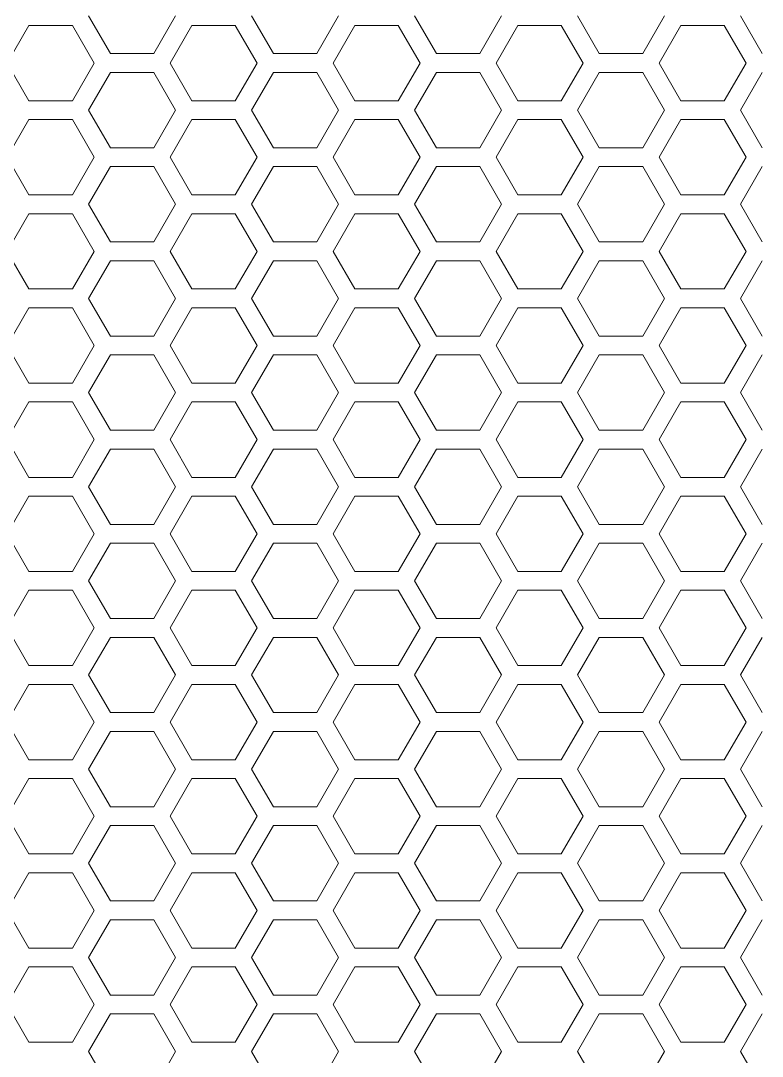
# Model space of a CAD drawing. Header units: millimetres. Extents: x 0 to 40, y -18 to 120.
# Drawn here: x 10.37 to 20.43, y 60.66 to 74.71 of the extents above; entities that cross this region are included whole.
import ezdxf

# ---------------------------------------------------------------- set-up
doc = ezdxf.new("R2010")
doc.units = ezdxf.units.MM

msp = doc.modelspace()

# ---------------------------------------------------------------- linework, layer by layer
at = {"color": 0, "lineweight": 5}
for p, q in [((11.29, 74.771), (11.585, 74.26)), ((12.174, 74.26), (12.469, 74.771)), ((13.501, 74.771), (13.796, 74.26)), ((14.385, 74.26), (14.68, 74.771)), ((15.712, 74.771), (16.007, 74.26)), ((16.596, 74.26), (16.891, 74.771)), ((17.923, 74.771), (18.218, 74.26)), ((18.807, 74.26), (19.102, 74.771)), ((20.134, 74.771), (20.429, 74.26)), ((10.479, 74.643), (10.184, 74.132)), ((11.069, 74.643), (10.479, 74.643)), ((11.363, 74.132), (11.069, 74.643)), ((12.69, 74.643), (12.395, 74.132)), ((13.28, 74.643), (12.69, 74.643)), ((13.575, 74.132), (13.28, 74.643)), ((14.901, 74.643), (14.606, 74.132)), ((15.491, 74.643), (14.901, 74.643)), ((15.786, 74.132), (15.491, 74.643)), ((17.112, 74.643), (16.817, 74.132)), ((17.702, 74.643), (17.112, 74.643)), ((17.997, 74.132), (17.702, 74.643)), ((19.323, 74.643), (19.028, 74.132)), ((19.913, 74.643), (19.323, 74.643)), ((20.208, 74.132), (19.913, 74.643)), ((11.585, 74.26), (12.174, 74.26)), ((13.796, 74.26), (14.385, 74.26)), ((16.007, 74.26), (16.596, 74.26)), ((18.218, 74.26), (18.807, 74.26)), ((10.184, 74.132), (10.479, 73.622)), ((11.069, 73.622), (11.363, 74.132)), ((11.585, 74.005), (11.29, 73.494)), ((12.174, 74.005), (11.585, 74.005)), ((12.469, 73.494), (12.174, 74.005)), ((12.395, 74.132), (12.69, 73.622)), ((13.28, 73.622), (13.575, 74.132)), ((13.796, 74.005), (13.501, 73.494)), ((14.385, 74.005), (13.796, 74.005)), ((14.68, 73.494), (14.385, 74.005)), ((14.606, 74.132), (14.901, 73.622)), ((15.491, 73.622), (15.786, 74.132)), ((16.007, 74.005), (15.712, 73.494)), ((16.596, 74.005), (16.007, 74.005)), ((16.891, 73.494), (16.596, 74.005)), ((16.817, 74.132), (17.112, 73.622)), ((17.702, 73.622), (17.997, 74.132)), ((18.218, 74.005), (17.923, 73.494)), ((18.807, 74.005), (18.218, 74.005)), ((19.102, 73.494), (18.807, 74.005)), ((19.028, 74.132), (19.323, 73.622)), ((19.913, 73.622), (20.208, 74.132)), ((20.429, 74.005), (20.134, 73.494)), ((10.479, 73.622), (11.069, 73.622)), ((12.69, 73.622), (13.28, 73.622)), ((14.901, 73.622), (15.491, 73.622)), ((17.112, 73.622), (17.702, 73.622)), ((19.323, 73.622), (19.913, 73.622)), ((11.29, 73.494), (11.585, 72.983)), ((12.174, 72.983), (12.469, 73.494)), ((13.501, 73.494), (13.796, 72.983)), ((14.385, 72.983), (14.68, 73.494)), ((15.712, 73.494), (16.007, 72.983)), ((16.596, 72.983), (16.891, 73.494)), ((17.923, 73.494), (18.218, 72.983)), ((18.807, 72.983), (19.102, 73.494)), ((20.134, 73.494), (20.429, 72.983)), ((10.479, 73.366), (10.184, 72.856)), ((11.069, 73.366), (10.479, 73.366)), ((11.363, 72.856), (11.069, 73.366)), ((12.69, 73.366), (12.395, 72.856)), ((13.28, 73.366), (12.69, 73.366)), ((13.575, 72.856), (13.28, 73.366)), ((14.901, 73.366), (14.606, 72.856)), ((15.491, 73.366), (14.901, 73.366)), ((15.786, 72.856), (15.491, 73.366)), ((17.112, 73.366), (16.817, 72.856)), ((17.702, 73.366), (17.112, 73.366)), ((17.997, 72.856), (17.702, 73.366)), ((19.323, 73.366), (19.028, 72.856)), ((19.913, 73.366), (19.323, 73.366)), ((20.208, 72.856), (19.913, 73.366)), ((11.585, 72.983), (12.174, 72.983)), ((13.796, 72.983), (14.385, 72.983)), ((16.007, 72.983), (16.596, 72.983)), ((18.218, 72.983), (18.807, 72.983)), ((10.184, 72.856), (10.479, 72.345)), ((11.069, 72.345), (11.363, 72.856)), ((12.395, 72.856), (12.69, 72.345)), ((13.28, 72.345), (13.575, 72.856)), ((14.606, 72.856), (14.901, 72.345)), ((15.491, 72.345), (15.786, 72.856)), ((16.817, 72.856), (17.112, 72.345)), ((17.702, 72.345), (17.997, 72.856)), ((19.028, 72.856), (19.323, 72.345)), ((19.913, 72.345), (20.208, 72.856)), ((11.585, 72.728), (11.29, 72.218)), ((12.174, 72.728), (11.585, 72.728)), ((12.469, 72.218), (12.174, 72.728)), ((13.796, 72.728), (13.501, 72.218)), ((14.385, 72.728), (13.796, 72.728)), ((14.68, 72.218), (14.385, 72.728)), ((16.007, 72.728), (15.712, 72.218)), ((16.596, 72.728), (16.007, 72.728)), ((16.891, 72.218), (16.596, 72.728)), ((18.218, 72.728), (17.923, 72.218)), ((18.807, 72.728), (18.218, 72.728)), ((19.102, 72.218), (18.807, 72.728)), ((20.429, 72.728), (20.134, 72.218)), ((10.479, 72.345), (11.069, 72.345)), ((12.69, 72.345), (13.28, 72.345)), ((14.901, 72.345), (15.491, 72.345)), ((17.112, 72.345), (17.702, 72.345)), ((19.323, 72.345), (19.913, 72.345)), ((11.29, 72.218), (11.585, 71.707)), ((12.174, 71.707), (12.469, 72.218)), ((13.501, 72.218), (13.796, 71.707)), ((14.385, 71.707), (14.68, 72.218)), ((15.712, 72.218), (16.007, 71.707)), ((16.596, 71.707), (16.891, 72.218)), ((17.923, 72.218), (18.218, 71.707)), ((18.807, 71.707), (19.102, 72.218)), ((20.134, 72.218), (20.429, 71.707)), ((10.479, 72.09), (10.184, 71.579)), ((11.069, 72.09), (10.479, 72.09)), ((11.363, 71.579), (11.069, 72.09)), ((12.69, 72.09), (12.395, 71.579)), ((13.28, 72.09), (12.69, 72.09)), ((13.575, 71.579), (13.28, 72.09)), ((14.901, 72.09), (14.606, 71.579)), ((15.491, 72.09), (14.901, 72.09)), ((15.786, 71.579), (15.491, 72.09)), ((17.112, 72.09), (16.817, 71.579)), ((17.702, 72.09), (17.112, 72.09)), ((17.997, 71.579), (17.702, 72.09)), ((19.323, 72.09), (19.028, 71.579)), ((19.913, 72.09), (19.323, 72.09)), ((20.208, 71.579), (19.913, 72.09)), ((11.585, 71.707), (12.174, 71.707)), ((13.796, 71.707), (14.385, 71.707)), ((16.007, 71.707), (16.596, 71.707)), ((18.218, 71.707), (18.807, 71.707)), ((10.184, 71.579), (10.479, 71.069)), ((11.069, 71.069), (11.363, 71.579)), ((12.395, 71.579), (12.69, 71.069)), ((13.28, 71.069), (13.575, 71.579)), ((14.606, 71.579), (14.901, 71.069)), ((15.491, 71.069), (15.786, 71.579)), ((16.817, 71.579), (17.112, 71.069)), ((17.702, 71.069), (17.997, 71.579)), ((19.028, 71.579), (19.323, 71.069)), ((19.913, 71.069), (20.208, 71.579)), ((11.585, 71.452), (11.29, 70.941)), ((12.174, 71.452), (11.585, 71.452)), ((12.469, 70.941), (12.174, 71.452)), ((13.796, 71.452), (13.501, 70.941)), ((14.385, 71.452), (13.796, 71.452)), ((14.68, 70.941), (14.385, 71.452)), ((16.007, 71.452), (15.712, 70.941)), ((16.596, 71.452), (16.007, 71.452)), ((16.891, 70.941), (16.596, 71.452)), ((18.218, 71.452), (17.923, 70.941)), ((18.807, 71.452), (18.218, 71.452)), ((19.102, 70.941), (18.807, 71.452)), ((20.429, 71.452), (20.134, 70.941)), ((10.479, 71.069), (11.069, 71.069)), ((12.69, 71.069), (13.28, 71.069)), ((14.901, 71.069), (15.491, 71.069)), ((17.112, 71.069), (17.702, 71.069)), ((19.323, 71.069), (19.913, 71.069)), ((11.29, 70.941), (11.585, 70.43)), ((12.174, 70.43), (12.469, 70.941)), ((13.501, 70.941), (13.796, 70.43)), ((14.385, 70.43), (14.68, 70.941)), ((15.712, 70.941), (16.007, 70.43)), ((16.596, 70.43), (16.891, 70.941)), ((17.923, 70.941), (18.218, 70.43)), ((18.807, 70.43), (19.102, 70.941)), ((20.134, 70.941), (20.429, 70.43)), ((10.479, 70.813), (10.184, 70.303)), ((11.069, 70.813), (10.479, 70.813)), ((11.363, 70.303), (11.069, 70.813)), ((12.69, 70.813), (12.395, 70.303)), ((13.28, 70.813), (12.69, 70.813)), ((13.575, 70.303), (13.28, 70.813)), ((14.901, 70.813), (14.606, 70.303)), ((15.491, 70.813), (14.901, 70.813)), ((15.786, 70.303), (15.491, 70.813)), ((17.112, 70.813), (16.817, 70.303)), ((17.702, 70.813), (17.112, 70.813)), ((17.997, 70.303), (17.702, 70.813)), ((19.323, 70.813), (19.028, 70.303)), ((19.913, 70.813), (19.323, 70.813)), ((20.208, 70.303), (19.913, 70.813)), ((11.585, 70.43), (12.174, 70.43)), ((13.796, 70.43), (14.385, 70.43)), ((16.007, 70.43), (16.596, 70.43)), ((18.218, 70.43), (18.807, 70.43)), ((10.184, 70.303), (10.479, 69.792)), ((11.069, 69.792), (11.363, 70.303)), ((12.395, 70.303), (12.69, 69.792)), ((13.28, 69.792), (13.575, 70.303)), ((14.606, 70.303), (14.901, 69.792)), ((15.491, 69.792), (15.786, 70.303)), ((16.817, 70.303), (17.112, 69.792)), ((17.702, 69.792), (17.997, 70.303)), ((19.028, 70.303), (19.323, 69.792)), ((19.913, 69.792), (20.208, 70.303)), ((11.585, 70.175), (11.29, 69.664)), ((12.174, 70.175), (11.585, 70.175)), ((12.469, 69.664), (12.174, 70.175)), ((13.796, 70.175), (13.501, 69.664)), ((14.385, 70.175), (13.796, 70.175)), ((14.68, 69.664), (14.385, 70.175)), ((16.007, 70.175), (15.712, 69.664)), ((16.596, 70.175), (16.007, 70.175)), ((16.891, 69.664), (16.596, 70.175)), ((18.218, 70.175), (17.923, 69.664)), ((18.807, 70.175), (18.218, 70.175)), ((19.102, 69.664), (18.807, 70.175)), ((20.429, 70.175), (20.134, 69.664)), ((10.479, 69.792), (11.069, 69.792)), ((12.69, 69.792), (13.28, 69.792)), ((14.901, 69.792), (15.491, 69.792)), ((17.112, 69.792), (17.702, 69.792)), ((19.323, 69.792), (19.913, 69.792)), ((11.29, 69.664), (11.585, 69.154)), ((12.174, 69.154), (12.469, 69.664)), ((13.501, 69.664), (13.796, 69.154)), ((14.385, 69.154), (14.68, 69.664)), ((15.712, 69.664), (16.007, 69.154)), ((16.596, 69.154), (16.891, 69.664)), ((17.923, 69.664), (18.218, 69.154)), ((18.807, 69.154), (19.102, 69.664)), ((20.134, 69.664), (20.429, 69.154)), ((10.479, 69.537), (10.184, 69.026)), ((11.069, 69.537), (10.479, 69.537)), ((11.363, 69.026), (11.069, 69.537)), ((12.69, 69.537), (12.395, 69.026)), ((13.28, 69.537), (12.69, 69.537)), ((13.575, 69.026), (13.28, 69.537)), ((14.901, 69.537), (14.606, 69.026)), ((15.491, 69.537), (14.901, 69.537)), ((15.786, 69.026), (15.491, 69.537)), ((17.112, 69.537), (16.817, 69.026)), ((17.702, 69.537), (17.112, 69.537)), ((17.997, 69.026), (17.702, 69.537)), ((19.323, 69.537), (19.028, 69.026)), ((19.913, 69.537), (19.323, 69.537)), ((20.208, 69.026), (19.913, 69.537)), ((11.585, 69.154), (12.174, 69.154)), ((13.796, 69.154), (14.385, 69.154)), ((16.007, 69.154), (16.596, 69.154)), ((18.218, 69.154), (18.807, 69.154)), ((10.184, 69.026), (10.479, 68.515)), ((11.069, 68.515), (11.363, 69.026)), ((12.395, 69.026), (12.69, 68.515)), ((13.28, 68.515), (13.575, 69.026)), ((14.606, 69.026), (14.901, 68.515)), ((15.491, 68.515), (15.786, 69.026)), ((16.817, 69.026), (17.112, 68.515)), ((17.702, 68.515), (17.997, 69.026)), ((19.028, 69.026), (19.323, 68.515)), ((19.913, 68.515), (20.208, 69.026)), ((11.585, 68.898), (11.29, 68.388)), ((12.174, 68.898), (11.585, 68.898)), ((12.469, 68.388), (12.174, 68.898)), ((13.796, 68.898), (13.501, 68.388)), ((14.385, 68.898), (13.796, 68.898)), ((14.68, 68.388), (14.385, 68.898)), ((16.007, 68.898), (15.712, 68.388)), ((16.596, 68.898), (16.007, 68.898)), ((16.891, 68.388), (16.596, 68.898)), ((18.218, 68.898), (17.923, 68.388)), ((18.807, 68.898), (18.218, 68.898)), ((19.102, 68.388), (18.807, 68.898)), ((20.429, 68.898), (20.134, 68.388)), ((10.479, 68.515), (11.069, 68.515)), ((11.29, 68.388), (11.585, 67.877)), ((12.174, 67.877), (12.469, 68.388)), ((12.69, 68.515), (13.28, 68.515)), ((13.501, 68.388), (13.796, 67.877)), ((14.385, 67.877), (14.68, 68.388)), ((14.901, 68.515), (15.491, 68.515)), ((15.712, 68.388), (16.007, 67.877)), ((16.596, 67.877), (16.891, 68.388)), ((17.112, 68.515), (17.702, 68.515)), ((17.923, 68.388), (18.218, 67.877)), ((18.807, 67.877), (19.102, 68.388)), ((19.323, 68.515), (19.913, 68.515)), ((20.134, 68.388), (20.429, 67.877)), ((10.479, 68.26), (10.184, 67.749)), ((11.069, 68.26), (10.479, 68.26)), ((11.363, 67.749), (11.069, 68.26)), ((12.69, 68.26), (12.395, 67.749)), ((13.28, 68.26), (12.69, 68.26)), ((13.575, 67.749), (13.28, 68.26)), ((14.901, 68.26), (14.606, 67.749)), ((15.491, 68.26), (14.901, 68.26)), ((15.786, 67.749), (15.491, 68.26)), ((17.112, 68.26), (16.817, 67.749)), ((17.702, 68.26), (17.112, 68.26)), ((17.997, 67.749), (17.702, 68.26)), ((19.323, 68.26), (19.028, 67.749)), ((19.913, 68.26), (19.323, 68.26)), ((20.208, 67.749), (19.913, 68.26)), ((11.585, 67.877), (12.174, 67.877)), ((13.796, 67.877), (14.385, 67.877)), ((16.007, 67.877), (16.596, 67.877)), ((18.218, 67.877), (18.807, 67.877)), ((10.184, 67.749), (10.479, 67.239)), ((11.069, 67.239), (11.363, 67.749)), ((12.395, 67.749), (12.69, 67.239)), ((13.28, 67.239), (13.575, 67.749)), ((14.606, 67.749), (14.901, 67.239)), ((15.491, 67.239), (15.786, 67.749)), ((16.817, 67.749), (17.112, 67.239)), ((17.702, 67.239), (17.997, 67.749)), ((19.028, 67.749), (19.323, 67.239)), ((19.913, 67.239), (20.208, 67.749)), ((11.585, 67.622), (11.29, 67.111)), ((12.174, 67.622), (11.585, 67.622)), ((12.469, 67.111), (12.174, 67.622)), ((13.796, 67.622), (13.501, 67.111)), ((14.385, 67.622), (13.796, 67.622)), ((14.68, 67.111), (14.385, 67.622)), ((16.007, 67.622), (15.712, 67.111)), ((16.596, 67.622), (16.007, 67.622)), ((16.891, 67.111), (16.596, 67.622)), ((18.218, 67.622), (17.923, 67.111)), ((18.807, 67.622), (18.218, 67.622)), ((19.102, 67.111), (18.807, 67.622)), ((20.429, 67.622), (20.134, 67.111)), ((10.479, 67.239), (11.069, 67.239)), ((12.69, 67.239), (13.28, 67.239)), ((14.901, 67.239), (15.491, 67.239)), ((17.112, 67.239), (17.702, 67.239)), ((19.323, 67.239), (19.913, 67.239)), ((10.479, 66.983), (10.184, 66.473)), ((11.069, 66.983), (10.479, 66.983)), ((11.363, 66.473), (11.069, 66.983)), ((11.29, 67.111), (11.585, 66.6)), ((12.174, 66.6), (12.469, 67.111)), ((12.69, 66.983), (12.395, 66.473)), ((13.28, 66.983), (12.69, 66.983)), ((13.575, 66.473), (13.28, 66.983)), ((13.501, 67.111), (13.796, 66.6)), ((14.385, 66.6), (14.68, 67.111)), ((14.901, 66.983), (14.606, 66.473)), ((15.491, 66.983), (14.901, 66.983)), ((15.786, 66.473), (15.491, 66.983)), ((15.712, 67.111), (16.007, 66.6)), ((16.596, 66.6), (16.891, 67.111)), ((17.112, 66.983), (16.817, 66.473)), ((17.702, 66.983), (17.112, 66.983)), ((17.997, 66.473), (17.702, 66.983)), ((17.923, 67.111), (18.218, 66.6)), ((18.807, 66.6), (19.102, 67.111)), ((19.323, 66.983), (19.028, 66.473)), ((19.913, 66.983), (19.323, 66.983)), ((20.208, 66.473), (19.913, 66.983)), ((20.134, 67.111), (20.429, 66.6)), ((11.585, 66.6), (12.174, 66.6)), ((13.796, 66.6), (14.385, 66.6)), ((16.007, 66.6), (16.596, 66.6)), ((18.218, 66.6), (18.807, 66.6)), ((10.184, 66.473), (10.479, 65.962)), ((11.069, 65.962), (11.363, 66.473)), ((12.395, 66.473), (12.69, 65.962)), ((13.28, 65.962), (13.575, 66.473)), ((14.606, 66.473), (14.901, 65.962)), ((15.491, 65.962), (15.786, 66.473)), ((16.817, 66.473), (17.112, 65.962)), ((17.702, 65.962), (17.997, 66.473)), ((19.028, 66.473), (19.323, 65.962)), ((19.913, 65.962), (20.208, 66.473)), ((11.585, 66.345), (11.29, 65.835)), ((12.174, 66.345), (11.585, 66.345)), ((12.469, 65.835), (12.174, 66.345)), ((13.796, 66.345), (13.501, 65.835)), ((14.385, 66.345), (13.796, 66.345)), ((14.68, 65.835), (14.385, 66.345)), ((16.007, 66.345), (15.712, 65.835)), ((16.596, 66.345), (16.007, 66.345)), ((16.891, 65.835), (16.596, 66.345)), ((18.218, 66.345), (17.923, 65.835)), ((18.807, 66.345), (18.218, 66.345)), ((19.102, 65.835), (18.807, 66.345)), ((20.429, 66.345), (20.134, 65.835)), ((10.479, 65.962), (11.069, 65.962)), ((12.69, 65.962), (13.28, 65.962)), ((14.901, 65.962), (15.491, 65.962)), ((17.112, 65.962), (17.702, 65.962)), ((19.323, 65.962), (19.913, 65.962)), ((11.29, 65.835), (11.585, 65.324)), ((12.174, 65.324), (12.469, 65.835)), ((13.501, 65.835), (13.796, 65.324)), ((14.385, 65.324), (14.68, 65.835)), ((15.712, 65.835), (16.007, 65.324)), ((16.596, 65.324), (16.891, 65.835)), ((17.923, 65.835), (18.218, 65.324)), ((18.807, 65.324), (19.102, 65.835)), ((20.134, 65.835), (20.429, 65.324)), ((10.479, 65.707), (10.184, 65.196)), ((11.069, 65.707), (10.479, 65.707)), ((11.363, 65.196), (11.069, 65.707)), ((12.69, 65.707), (12.395, 65.196)), ((13.28, 65.707), (12.69, 65.707)), ((13.575, 65.196), (13.28, 65.707)), ((14.901, 65.707), (14.606, 65.196)), ((15.491, 65.707), (14.901, 65.707)), ((15.786, 65.196), (15.491, 65.707)), ((17.112, 65.707), (16.817, 65.196)), ((17.702, 65.707), (17.112, 65.707)), ((17.997, 65.196), (17.702, 65.707)), ((19.323, 65.707), (19.028, 65.196)), ((19.913, 65.707), (19.323, 65.707)), ((20.208, 65.196), (19.913, 65.707)), ((11.585, 65.324), (12.174, 65.324)), ((13.796, 65.324), (14.385, 65.324)), ((16.007, 65.324), (16.596, 65.324)), ((18.218, 65.324), (18.807, 65.324)), ((10.184, 65.196), (10.479, 64.686)), ((11.069, 64.686), (11.363, 65.196)), ((12.395, 65.196), (12.69, 64.686)), ((13.28, 64.686), (13.575, 65.196)), ((14.606, 65.196), (14.901, 64.686)), ((15.491, 64.686), (15.786, 65.196)), ((16.817, 65.196), (17.112, 64.686)), ((17.702, 64.686), (17.997, 65.196)), ((19.028, 65.196), (19.323, 64.686)), ((19.913, 64.686), (20.208, 65.196)), ((11.585, 65.069), (11.29, 64.558)), ((12.174, 65.069), (11.585, 65.069)), ((12.469, 64.558), (12.174, 65.069)), ((13.796, 65.069), (13.501, 64.558)), ((14.385, 65.069), (13.796, 65.069)), ((14.68, 64.558), (14.385, 65.069)), ((16.007, 65.069), (15.712, 64.558)), ((16.596, 65.069), (16.007, 65.069)), ((16.891, 64.558), (16.596, 65.069)), ((18.218, 65.069), (17.923, 64.558)), ((18.807, 65.069), (18.218, 65.069)), ((19.102, 64.558), (18.807, 65.069)), ((20.429, 65.069), (20.134, 64.558)), ((10.479, 64.686), (11.069, 64.686)), ((12.69, 64.686), (13.28, 64.686)), ((14.901, 64.686), (15.491, 64.686)), ((17.112, 64.686), (17.702, 64.686)), ((19.323, 64.686), (19.913, 64.686)), ((11.29, 64.558), (11.585, 64.047)), ((12.174, 64.047), (12.469, 64.558)), ((13.501, 64.558), (13.796, 64.047)), ((14.385, 64.047), (14.68, 64.558)), ((15.712, 64.558), (16.007, 64.047)), ((16.596, 64.047), (16.891, 64.558)), ((17.923, 64.558), (18.218, 64.047)), ((18.807, 64.047), (19.102, 64.558)), ((20.134, 64.558), (20.429, 64.047)), ((10.479, 64.43), (10.184, 63.92)), ((11.069, 64.43), (10.479, 64.43)), ((11.363, 63.92), (11.069, 64.43)), ((12.69, 64.43), (12.395, 63.92)), ((13.28, 64.43), (12.69, 64.43)), ((13.575, 63.92), (13.28, 64.43)), ((14.901, 64.43), (14.606, 63.92)), ((15.491, 64.43), (14.901, 64.43)), ((15.786, 63.92), (15.491, 64.43)), ((17.112, 64.43), (16.817, 63.92)), ((17.702, 64.43), (17.112, 64.43)), ((17.997, 63.92), (17.702, 64.43)), ((19.323, 64.43), (19.028, 63.92)), ((19.913, 64.43), (19.323, 64.43)), ((20.208, 63.92), (19.913, 64.43)), ((11.585, 64.047), (12.174, 64.047)), ((13.796, 64.047), (14.385, 64.047)), ((16.007, 64.047), (16.596, 64.047)), ((18.218, 64.047), (18.807, 64.047)), ((10.184, 63.92), (10.479, 63.409)), ((11.069, 63.409), (11.363, 63.92)), ((12.395, 63.92), (12.69, 63.409)), ((13.28, 63.409), (13.575, 63.92)), ((14.606, 63.92), (14.901, 63.409)), ((15.491, 63.409), (15.786, 63.92)), ((16.817, 63.92), (17.112, 63.409)), ((17.702, 63.409), (17.997, 63.92)), ((19.028, 63.92), (19.323, 63.409)), ((19.913, 63.409), (20.208, 63.92)), ((11.585, 63.792), (11.29, 63.281)), ((12.174, 63.792), (11.585, 63.792)), ((12.469, 63.281), (12.174, 63.792)), ((13.796, 63.792), (13.501, 63.281)), ((14.385, 63.792), (13.796, 63.792)), ((14.68, 63.281), (14.385, 63.792)), ((16.007, 63.792), (15.712, 63.281)), ((16.596, 63.792), (16.007, 63.792)), ((16.891, 63.281), (16.596, 63.792)), ((18.218, 63.792), (17.923, 63.281)), ((18.807, 63.792), (18.218, 63.792)), ((19.102, 63.281), (18.807, 63.792)), ((20.429, 63.792), (20.134, 63.281)), ((10.479, 63.409), (11.069, 63.409)), ((12.69, 63.409), (13.28, 63.409)), ((14.901, 63.409), (15.491, 63.409)), ((17.112, 63.409), (17.702, 63.409)), ((19.323, 63.409), (19.913, 63.409)), ((11.29, 63.281), (11.585, 62.771)), ((12.174, 62.771), (12.469, 63.281)), ((13.501, 63.281), (13.796, 62.771)), ((14.385, 62.771), (14.68, 63.281)), ((15.712, 63.281), (16.007, 62.771)), ((16.596, 62.771), (16.891, 63.281)), ((17.923, 63.281), (18.218, 62.771)), ((18.807, 62.771), (19.102, 63.281)), ((20.134, 63.281), (20.429, 62.771)), ((10.479, 63.154), (10.184, 62.643)), ((11.069, 63.154), (10.479, 63.154)), ((11.363, 62.643), (11.069, 63.154)), ((12.69, 63.154), (12.395, 62.643)), ((13.28, 63.154), (12.69, 63.154)), ((13.575, 62.643), (13.28, 63.154)), ((14.901, 63.154), (14.606, 62.643)), ((15.491, 63.154), (14.901, 63.154)), ((15.786, 62.643), (15.491, 63.154)), ((17.112, 63.154), (16.817, 62.643)), ((17.702, 63.154), (17.112, 63.154)), ((17.997, 62.643), (17.702, 63.154)), ((19.323, 63.154), (19.028, 62.643)), ((19.913, 63.154), (19.323, 63.154)), ((20.208, 62.643), (19.913, 63.154)), ((11.585, 62.771), (12.174, 62.771)), ((13.796, 62.771), (14.385, 62.771)), ((16.007, 62.771), (16.596, 62.771)), ((18.218, 62.771), (18.807, 62.771)), ((10.184, 62.643), (10.479, 62.132)), ((11.069, 62.132), (11.363, 62.643)), ((12.395, 62.643), (12.69, 62.132)), ((13.28, 62.132), (13.575, 62.643)), ((14.606, 62.643), (14.901, 62.132)), ((15.491, 62.132), (15.786, 62.643)), ((16.817, 62.643), (17.112, 62.132)), ((17.702, 62.132), (17.997, 62.643)), ((19.028, 62.643), (19.323, 62.132)), ((19.913, 62.132), (20.208, 62.643)), ((11.585, 62.515), (11.29, 62.005)), ((12.174, 62.515), (11.585, 62.515)), ((12.469, 62.005), (12.174, 62.515)), ((13.796, 62.515), (13.501, 62.005)), ((14.385, 62.515), (13.796, 62.515)), ((14.68, 62.005), (14.385, 62.515)), ((16.007, 62.515), (15.712, 62.005)), ((16.596, 62.515), (16.007, 62.515)), ((16.891, 62.005), (16.596, 62.515)), ((18.218, 62.515), (17.923, 62.005)), ((18.807, 62.515), (18.218, 62.515)), ((19.102, 62.005), (18.807, 62.515)), ((20.429, 62.515), (20.134, 62.005)), ((10.479, 62.132), (11.069, 62.132)), ((12.69, 62.132), (13.28, 62.132)), ((14.901, 62.132), (15.491, 62.132)), ((17.112, 62.132), (17.702, 62.132)), ((19.323, 62.132), (19.913, 62.132)), ((11.29, 62.005), (11.585, 61.494)), ((12.174, 61.494), (12.469, 62.005)), ((13.501, 62.005), (13.796, 61.494)), ((14.385, 61.494), (14.68, 62.005)), ((15.712, 62.005), (16.007, 61.494)), ((16.596, 61.494), (16.891, 62.005)), ((17.923, 62.005), (18.218, 61.494)), ((18.807, 61.494), (19.102, 62.005)), ((20.134, 62.005), (20.429, 61.494)), ((10.479, 61.877), (10.184, 61.366)), ((11.069, 61.877), (10.479, 61.877)), ((11.363, 61.366), (11.069, 61.877)), ((12.69, 61.877), (12.395, 61.366)), ((13.28, 61.877), (12.69, 61.877)), ((13.575, 61.366), (13.28, 61.877)), ((14.901, 61.877), (14.606, 61.366)), ((15.491, 61.877), (14.901, 61.877)), ((15.786, 61.366), (15.491, 61.877)), ((17.112, 61.877), (16.817, 61.366)), ((17.702, 61.877), (17.112, 61.877)), ((17.997, 61.366), (17.702, 61.877)), ((19.323, 61.877), (19.028, 61.366)), ((19.913, 61.877), (19.323, 61.877)), ((20.208, 61.366), (19.913, 61.877)), ((10.184, 61.366), (10.479, 60.856)), ((11.069, 60.856), (11.363, 61.366)), ((11.585, 61.494), (12.174, 61.494)), ((12.395, 61.366), (12.69, 60.856)), ((13.28, 60.856), (13.575, 61.366)), ((13.796, 61.494), (14.385, 61.494)), ((14.606, 61.366), (14.901, 60.856)), ((15.491, 60.856), (15.786, 61.366)), ((16.007, 61.494), (16.596, 61.494)), ((16.817, 61.366), (17.112, 60.856)), ((17.702, 60.856), (17.997, 61.366)), ((18.218, 61.494), (18.807, 61.494)), ((19.028, 61.366), (19.323, 60.856)), ((19.913, 60.856), (20.208, 61.366)), ((11.585, 61.239), (11.29, 60.728)), ((12.174, 61.239), (11.585, 61.239)), ((12.469, 60.728), (12.174, 61.239)), ((13.796, 61.239), (13.501, 60.728)), ((14.385, 61.239), (13.796, 61.239)), ((14.68, 60.728), (14.385, 61.239)), ((16.007, 61.239), (15.712, 60.728)), ((16.596, 61.239), (16.007, 61.239)), ((16.891, 60.728), (16.596, 61.239)), ((18.218, 61.239), (17.923, 60.728)), ((18.807, 61.239), (18.218, 61.239)), ((19.102, 60.728), (18.807, 61.239)), ((20.429, 61.239), (20.134, 60.728)), ((10.479, 60.856), (11.069, 60.856)), ((12.69, 60.856), (13.28, 60.856)), ((14.901, 60.856), (15.491, 60.856)), ((17.112, 60.856), (17.702, 60.856)), ((19.323, 60.856), (19.913, 60.856)), ((11.29, 60.728), (11.585, 60.218)), ((12.174, 60.218), (12.469, 60.728)), ((13.501, 60.728), (13.796, 60.218)), ((14.385, 60.218), (14.68, 60.728)), ((15.712, 60.728), (16.007, 60.218)), ((16.596, 60.218), (16.891, 60.728)), ((17.923, 60.728), (18.218, 60.218)), ((18.807, 60.218), (19.102, 60.728)), ((20.134, 60.728), (20.429, 60.218))]:
    msp.add_line(p, q, dxfattribs=at)

doc.saveas('drawing.dxf')
